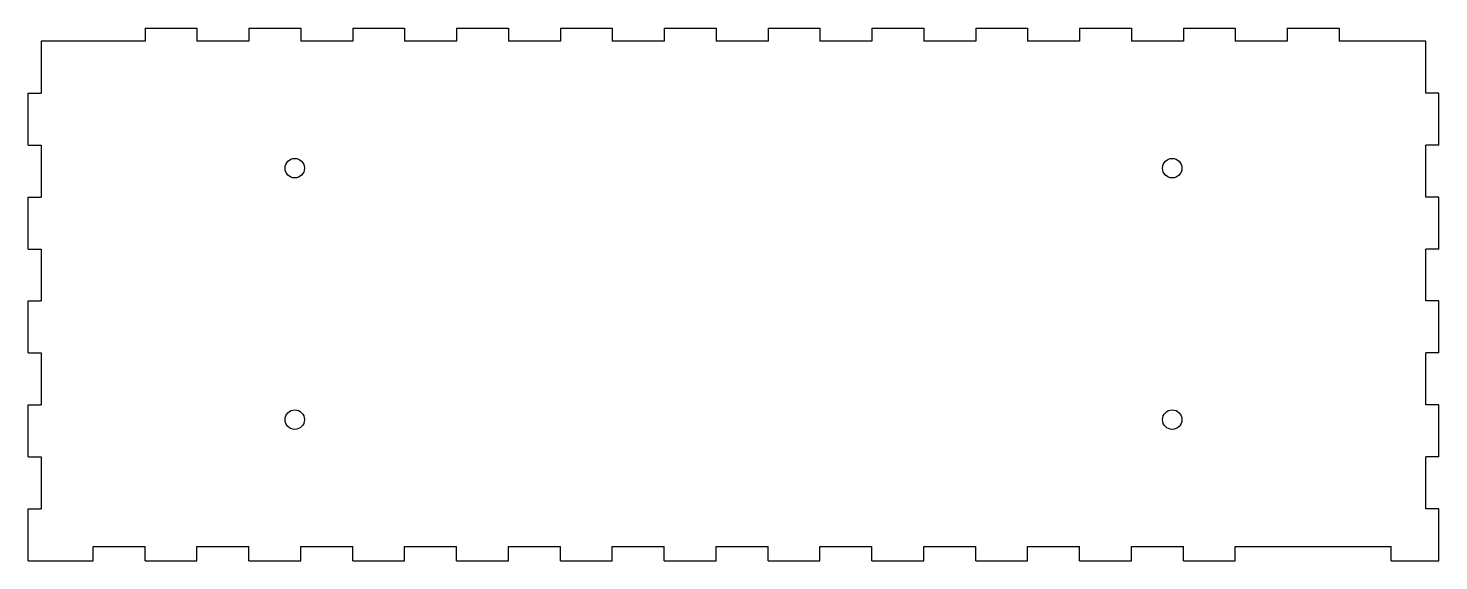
# Model space of a CAD drawing. Extents: x -109 to 109, y -41 to 41.
import ezdxf

# ---------------------------------------------------------------- set-up
doc = ezdxf.new("R2010")
doc.units = 0
doc.layers.get('0').update_dxf_attribs({"linetype": 'CONTINUOUS'})

msp = doc.modelspace()

# ---------------------------------------------------------------- linework, layer by layer
at = {"color": 7, "linetype": 'CONTINUOUS'}
for p, q in [((-90.68, 40.9108), (-82.68, 40.9108)), ((-90.68, 40.9108), (-90.68, 38.9108)), ((-82.68, 40.9108), (-82.68, 38.9108)), ((-74.68, 40.9108), (-66.68, 40.9108)), ((-74.68, 40.9108), (-74.68, 38.9108)), ((-66.68, 40.9108), (-66.68, 38.9108)), ((-58.68, 40.9108), (-50.68, 40.9108)), ((-58.68, 40.9108), (-58.68, 38.9108)), ((-50.68, 40.9108), (-50.68, 38.9108)), ((-42.68, 40.9108), (-34.68, 40.9108)), ((-42.68, 40.9108), (-42.68, 38.9108)), ((-34.68, 40.9108), (-34.68, 38.9108)), ((-26.68, 40.9108), (-18.68, 40.9108)), ((-26.68, 40.9108), (-26.68, 38.9108)), ((-18.68, 40.9108), (-18.68, 38.9108)), ((-10.68, 40.9108), (-2.68, 40.9108)), ((-10.68, 40.9108), (-10.68, 38.9108)), ((-2.68, 40.9108), (-2.68, 38.9108)), ((5.32, 40.9108), (13.32, 40.9108)), ((5.32, 40.9108), (5.32, 38.9108)), ((13.32, 40.9108), (13.32, 38.9108)), ((21.32, 40.9108), (29.32, 40.9108)), ((21.32, 40.9108), (21.32, 38.9108)), ((29.32, 40.9108), (29.32, 38.9108)), ((37.32, 40.9108), (45.32, 40.9108)), ((37.32, 40.9108), (37.32, 38.9108)), ((45.32, 40.9108), (45.32, 38.9108)), ((53.32, 40.9108), (61.32, 40.9108)), ((53.32, 40.9108), (53.32, 38.9108)), ((61.32, 40.9108), (61.32, 38.9108)), ((69.32, 40.9108), (77.32, 40.9108)), ((69.32, 40.9108), (69.32, 38.9108)), ((77.32, 40.9108), (77.32, 38.9108)), ((85.32, 40.9108), (93.32, 40.9108)), ((85.32, 40.9108), (85.32, 38.9108)), ((93.32, 40.9108), (93.32, 38.9108)), ((-90.68, 38.9108), (-106.68, 38.9108)), ((-106.68, 38.9108), (-106.68, 30.9108)), ((-74.68, 38.9108), (-82.68, 38.9108)), ((-58.68, 38.9108), (-66.68, 38.9108)), ((-42.68, 38.9108), (-50.68, 38.9108)), ((-26.68, 38.9108), (-34.68, 38.9108)), ((-10.68, 38.9108), (-18.68, 38.9108)), ((5.32, 38.9108), (-2.68, 38.9108)), ((21.32, 38.9108), (13.32, 38.9108)), ((37.32, 38.9108), (29.32, 38.9108)), ((53.32, 38.9108), (45.32, 38.9108)), ((69.32, 38.9108), (61.32, 38.9108)), ((85.32, 38.9108), (77.32, 38.9108)), ((106.68, 38.9108), (93.32, 38.9108)), ((106.68, 30.9108), (106.68, 38.9108)), ((-108.68, 30.9108), (-106.68, 30.9108)), ((-108.68, 22.9108), (-108.68, 30.9108)), ((108.68, 30.9108), (106.68, 30.9108)), ((108.68, 22.9108), (108.68, 30.9108)), ((-108.68, 22.9108), (-106.68, 22.9108)), ((-106.68, 22.9108), (-106.68, 14.9108)), ((106.68, 14.9108), (106.68, 22.9108)), ((108.68, 22.9108), (106.68, 22.9108)), ((-108.68, 14.9108), (-106.68, 14.9108)), ((-108.68, 6.9108), (-108.68, 14.9108)), ((108.68, 14.9108), (106.68, 14.9108)), ((108.68, 6.9108), (108.68, 14.9108)), ((-108.68, 6.9108), (-106.68, 6.9108)), ((-106.68, 6.9108), (-106.68, -1.0892)), ((106.68, -1.0892), (106.68, 6.9108)), ((108.68, 6.9108), (106.68, 6.9108)), ((-108.68, -1.0892), (-106.68, -1.0892)), ((-108.68, -9.0892), (-108.68, -1.0892)), ((108.68, -1.0892), (106.68, -1.0892)), ((108.68, -9.0892), (108.68, -1.0892)), ((-108.68, -9.0892), (-106.68, -9.0892)), ((-106.68, -9.0892), (-106.68, -17.0892)), ((106.68, -17.0892), (106.68, -9.0892)), ((108.68, -9.0892), (106.68, -9.0892)), ((-108.68, -17.0892), (-106.68, -17.0892)), ((-108.68, -25.0892), (-108.68, -17.0892)), ((108.68, -17.0892), (106.68, -17.0892)), ((108.68, -25.0892), (108.68, -17.0892)), ((-108.68, -25.0892), (-106.68, -25.0892)), ((-106.68, -25.0892), (-106.68, -33.0892)), ((106.68, -33.0892), (106.68, -25.0892)), ((108.68, -25.0892), (106.68, -25.0892)), ((-108.68, -33.0892), (-106.68, -33.0892)), ((-108.68, -41.0892), (-108.68, -33.0892)), ((108.68, -33.0892), (106.68, -33.0892)), ((108.68, -41.0892), (108.68, -33.0892)), ((-98.68, -41.0892), (-98.68, -38.9108)), ((-98.68, -38.9108), (-90.68, -38.9108)), ((-90.68, -41.0892), (-90.68, -38.9108)), ((-82.68, -41.0892), (-82.68, -38.9108)), ((-82.68, -38.9108), (-74.68, -38.9108)), ((-74.68, -41.0892), (-74.68, -38.9108)), ((-66.68, -41.0892), (-66.68, -38.9108)), ((-66.68, -38.9108), (-58.68, -38.9108)), ((-58.68, -41.0892), (-58.68, -38.9108)), ((-50.68, -41.0892), (-50.68, -38.9108)), ((-50.68, -38.9108), (-42.68, -38.9108)), ((-42.68, -41.0892), (-42.68, -38.9108)), ((-34.68, -41.0892), (-34.68, -38.9108)), ((-34.68, -38.9108), (-26.68, -38.9108)), ((-26.68, -41.0892), (-26.68, -38.9108)), ((-18.68, -41.0892), (-18.68, -38.9108)), ((-18.68, -38.9108), (-10.68, -38.9108)), ((-10.68, -41.0892), (-10.68, -38.9108)), ((-2.68, -41.0892), (-2.68, -38.9108)), ((-2.68, -38.9108), (5.32, -38.9108)), ((5.32, -41.0892), (5.32, -38.9108)), ((13.32, -41.0892), (13.32, -38.9108)), ((13.32, -38.9108), (21.32, -38.9108)), ((21.32, -41.0892), (21.32, -38.9108)), ((29.32, -41.0892), (29.32, -38.9108)), ((29.32, -38.9108), (37.32, -38.9108)), ((37.32, -41.0892), (37.32, -38.9108)), ((45.32, -41.0892), (45.32, -38.9108)), ((45.32, -38.9108), (53.32, -38.9108)), ((53.32, -41.0892), (53.32, -38.9108)), ((61.32, -41.0892), (61.32, -38.9108)), ((61.32, -38.9108), (69.32, -38.9108)), ((69.32, -41.0892), (69.32, -38.9108)), ((77.32, -38.9108), (101.32, -38.9108)), ((77.32, -41.0892), (77.32, -38.9108)), ((101.32, -41.0892), (101.32, -38.9108)), ((-108.68, -41.0892), (-98.68, -41.0892)), ((-90.68, -41.0892), (-82.68, -41.0892)), ((-74.68, -41.0892), (-66.68, -41.0892)), ((-58.68, -41.0892), (-50.68, -41.0892)), ((-42.68, -41.0892), (-34.68, -41.0892)), ((-26.68, -41.0892), (-18.68, -41.0892)), ((-10.68, -41.0892), (-2.68, -41.0892)), ((5.32, -41.0892), (13.32, -41.0892)), ((21.32, -41.0892), (29.32, -41.0892)), ((37.32, -41.0892), (45.32, -41.0892)), ((53.32, -41.0892), (61.32, -41.0892)), ((69.32, -41.0892), (77.32, -41.0892)), ((101.32, -41.0892), (108.68, -41.0892))]:
    msp.add_line(p, q, dxfattribs=at)
for centre in [(-67.604, 19.3572), (67.604, 19.3572), (-67.604, -19.3572), (67.604, -19.3572)]:
    msp.add_circle(centre, 1.5, dxfattribs=at)

doc.saveas('drawing.dxf')
